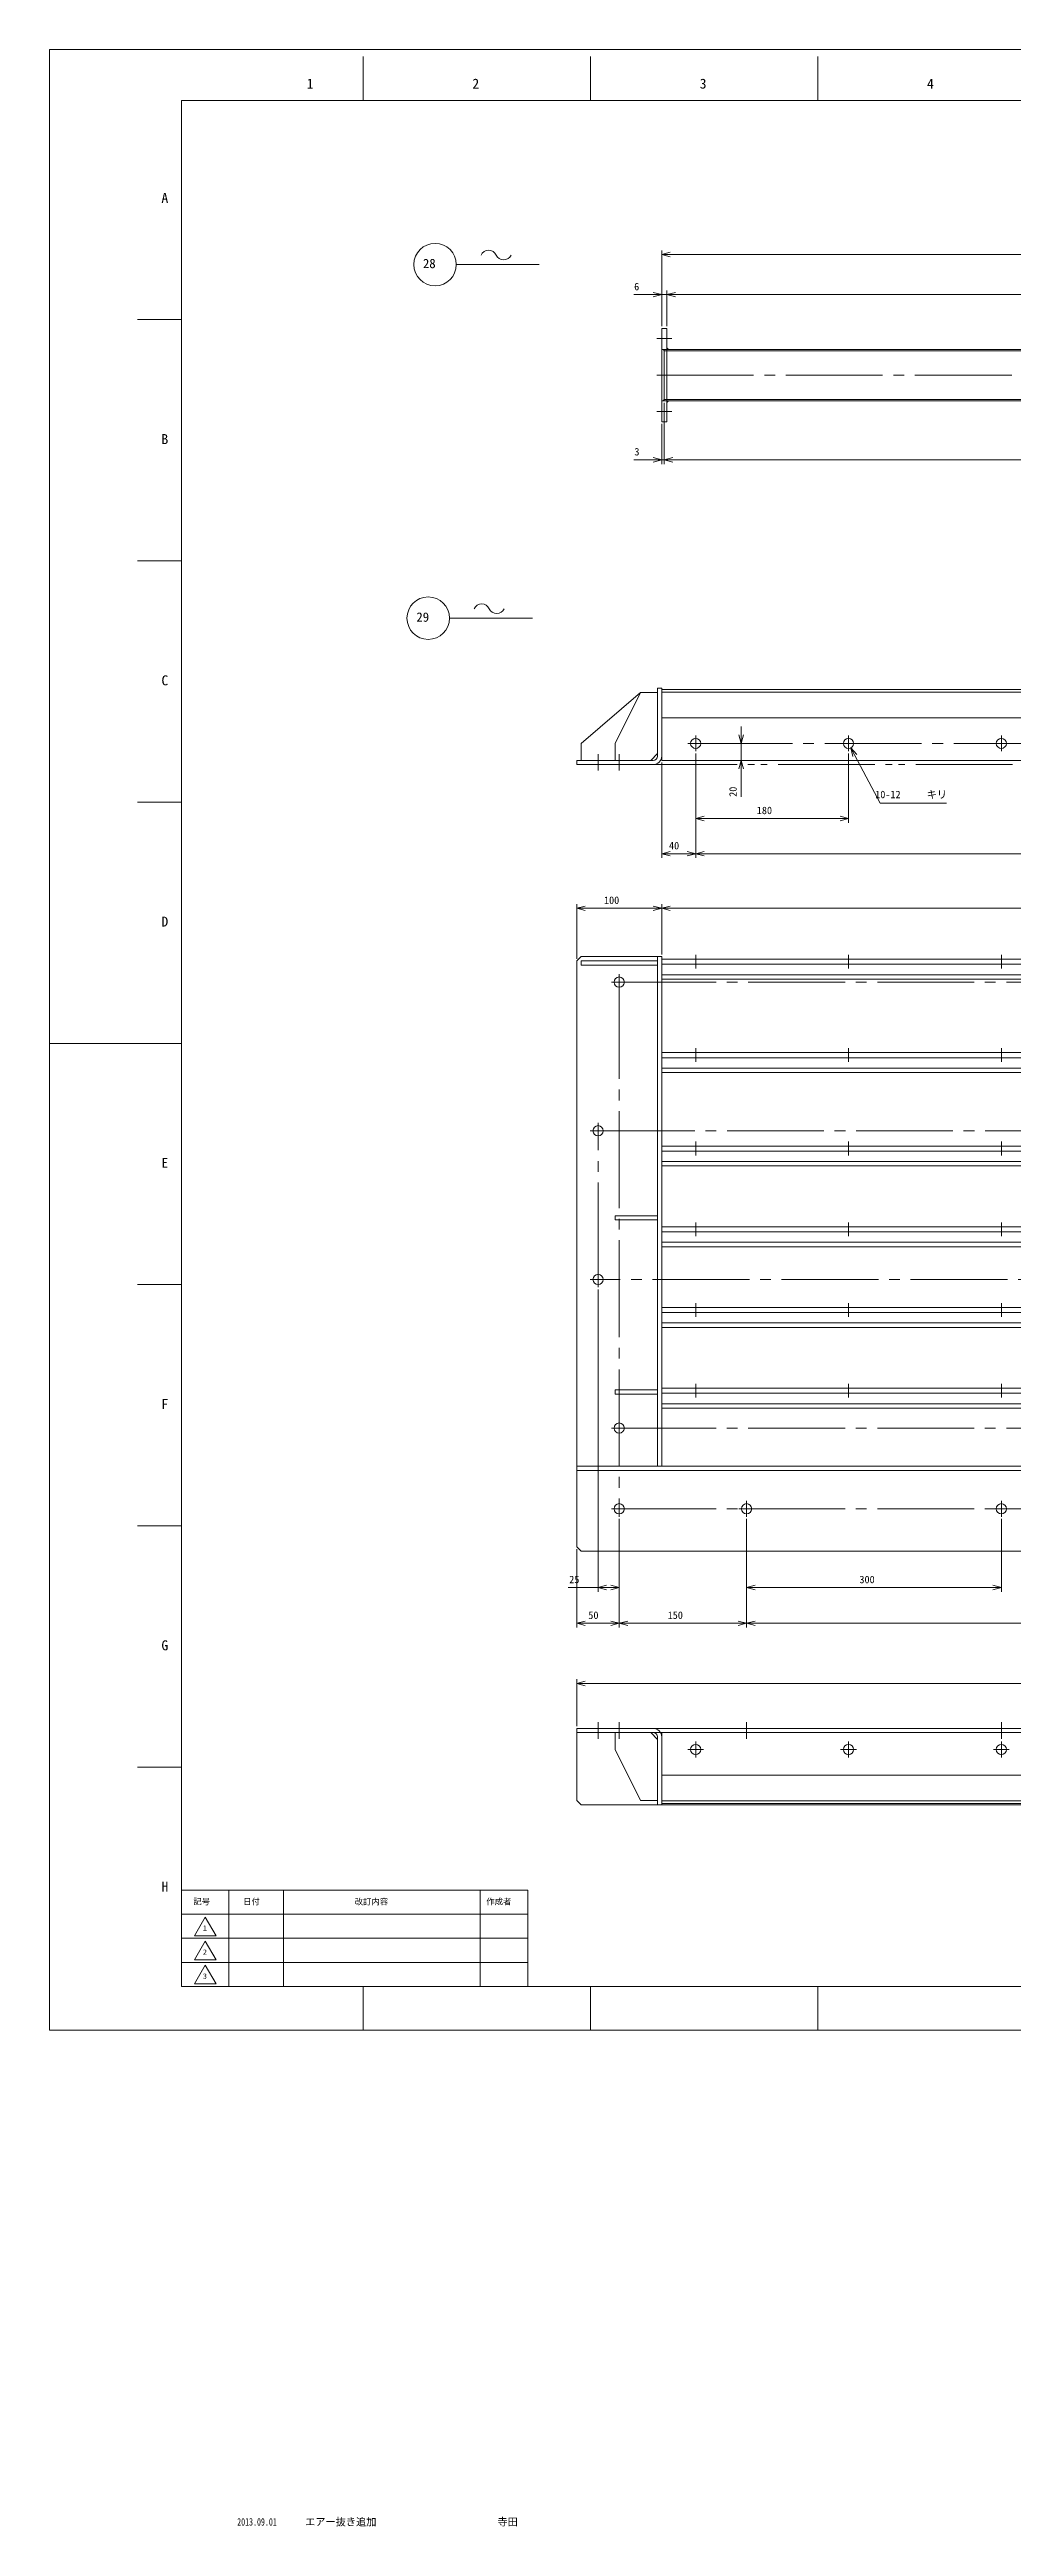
# Model space of a CAD drawing. Units: millimetres at full size. Extents: x -1656 to 1656, y -1766 to 1175.
# Drawn here: x -1656 to -522, y -1740 to 1175 of the extents above; entities that cross this region are included whole.
import ezdxf
from ezdxf.enums import TextEntityAlignment as Align

# ---------------------------------------------------------------- set-up
doc = ezdxf.new("R2010")
doc.units = ezdxf.units.MM
doc.header["$LTSCALE"] = 12.6647
doc.linetypes.add('CHAIN2', pattern=[12, 9, -1, 1, -1])
doc.linetypes.add('DOUBLE_CHAIN2', pattern=[12.8, 9, -1, 0.6, -0.6, 0.6, -1])
for name, color, linetype, lineweight in [('0-0_90_FRAME', 2, 'Continuous', 9), ('0-1_91_BLANK', 6, 'Continuous', 9), ('0-2_08_DIM', 3, 'Continuous', 9), ('0-3_0', 134, 'Continuous', 9), ('0-4_05_CENTER', 2, 'CHAIN2', 9), ('0-5_04_HIDDEN', 7, 'Continuous', 9), ('0-7_06_PHANTOM', 7, 'DOUBLE_CHAIN2', 9)]:
    doc.layers.add(name, color=color, linetype=linetype, lineweight=lineweight)
doc.styles.add('ＭＳ ゴシック', font='')
doc.styles.add('ＭＳ Ｐゴシック', font='')
doc.styles.get('ＭＳ ゴシック').set_extended_font_data('MS Gothic')
doc.styles.get('ＭＳ Ｐゴシック').set_extended_font_data('MS PGothic')

# ---------------------------------------------------------------- blocks, each defined once
blk = doc.blocks.new('p1ba05')
at = {"layer": '0-2_08_DIM'}
for centre, start, end in [((-2.954, 0.285), 24.22764, 155.57578), ((0, 1.621), 204.22764, 335.57578)]:
    blk.add_arc(centre, 1.621, start, end, dxfattribs=at)
blk = doc.blocks.new('AM_BALLOON1')
at = {"layer": '0-2_08_DIM'}
blk.add_circle((0, 0), 5, dxfattribs=at)
blk = doc.blocks.new('_Open30')
at = {"layer": '0-2_08_DIM'}
blk.add_line((0, 0), (-1, 0), dxfattribs=at)
blk.add_lwpolyline([(-1, 0.268), (0, 0), (-1, -0.268)], dxfattribs=at)

msp = doc.modelspace()

# ---------------------------------------------------------------- linework, layer by layer
at = {"layer": '0-0_90_FRAME'}
for p, q in [((-1286.9, 1115.59), (-1286.9, 1167.44)), ((-1019.17, 1115.59), (-1019.17, 1167.44)), ((-751.44, 1115.59), (-751.44, 1167.44)), ((-1501.02, 857.45), (-1552.87, 857.45)), ((-1501.02, 573.46), (-1552.87, 573.46)), ((-1501.02, 289.47), (-1552.87, 289.47)), ((-1501.02, -278.51), (-1552.87, -278.51)), ((-1501.02, -562.5), (-1552.87, -562.5)), ((-1501.02, -846.49), (-1552.87, -846.49)), ((-1286.9, -1156.24), (-1286.9, -1104.63)), ((-1019.17, -1156.24), (-1019.17, -1104.63)), ((-751.44, -1156.24), (-751.44, -1104.63))]:
    msp.add_line(p, q, dxfattribs=at)
at = {"layer": '0-0_90_FRAME', "color": 6}
msp.add_line((-1656.41, 5.48), (-1501.02, 5.48), dxfattribs=at)
at = {"layer": '0-0_90_FRAME', "color": 134}
for p, q in [((-1501.02, -1019.77), (-1093.02, -1019.77)), ((-1445.02, -1104.63), (-1445.02, -991.48)), ((-1381.02, -1104.63), (-1381.02, -991.48)), ((-1149.02, -1104.63), (-1149.02, -991.48)), ((-1501.02, -1048.06), (-1093.02, -1048.06)), ((-1501.02, -1076.34), (-1093.02, -1076.34))]:
    msp.add_line(p, q, dxfattribs=at)
at = {"layer": '0-0_90_FRAME', "color": 6}
msp.add_lwpolyline([(-1501.02, -1104.63), (1604.56, -1104.63), (1604.56, 1115.59), (-1501.02, 1115.59)], close=True, dxfattribs=at)
at = {"layer": '0-0_90_FRAME', "color": 134}
for points in [[(-1501.02, -1104.63), (-1093.02, -1104.63), (-1093.02, -991.48), (-1501.02, -991.48)], [(-1485.75, -1045.05), (-1473.02, -1023), (-1460.29, -1045.05)], [(-1485.75, -1073.34), (-1473.02, -1051.29), (-1460.29, -1073.34)], [(-1485.75, -1101.62), (-1473.02, -1079.58), (-1460.29, -1101.62)]]:
    msp.add_lwpolyline(points, close=True, dxfattribs=at)
at = {"layer": '0-1_91_BLANK'}
msp.add_lwpolyline([(-1656.41, -1156.24), (1656.41, -1156.24), (1656.41, 1175.44), (-1656.41, 1175.44)], close=True, dxfattribs=at)
at = {"layer": '0-2_08_DIM'}
for p, q in [((-935.33, 849.71), (-935.33, 939.06)), ((-925.33, 934.06), (754.68, 934.06)), ((-1177.27, 922.27), (-1079.66, 922.27)), ((-945.33, 886.92), (-968.33, 886.92)), ((-935.33, 849.71), (-935.33, 891.92)), ((-929.33, 886.92), (-935.33, 886.92)), ((-929.33, 849.71), (-929.33, 891.92)), ((-929.33, 849.71), (-929.33, 891.92)), ((-919.33, 886.92), (-909.33, 886.92)), ((-919.33, 886.92), (748.68, 886.92)), ((-932.33, 759.46), (-932.33, 687.47)), ((-932.33, 759.46), (-932.33, 687.47)), ((-935.33, 734.71), (-935.33, 687.47)), ((-945.33, 692.47), (-968.33, 692.47)), ((-932.33, 692.47), (-935.33, 692.47)), ((-922.33, 692.47), (-912.33, 692.47)), ((-922.33, 692.47), (751.68, 692.47)), ((-1185.35, 506), (-1087.74, 506)), ((-935.38, 388.65), (764.62, 388.65)), ((-846.24, 358.65), (-836.92, 358.65)), ((-841.92, 368.65), (-841.92, 378.65)), ((-841.92, 358.65), (-841.92, 338.65)), ((-935.38, 336.15), (-935.38, 223.75)), ((-895.38, 346.81), (-895.38, 223.75)), ((-895.38, 346.81), (-895.38, 265.22)), ((-895.38, 346.81), (-895.38, 223.75)), ((-846.24, 338.65), (-836.92, 338.65)), ((-841.92, 328.65), (-841.92, 295.65)), ((-715.38, 346.81), (-715.38, 265.22)), ((-885.38, 270.22), (-725.38, 270.22)), ((-905.38, 228.75), (-925.38, 228.75)), ((-885.38, 228.75), (714.62, 228.75)), ((-1035.38, 105.14), (-1035.38, 169.46)), ((-945.38, 164.46), (-1025.38, 164.46)), ((-935.38, 110.14), (-935.38, 169.46)), ((-935.38, 110.14), (-935.38, 169.46)), ((-925.38, 164.46), (754.62, 164.46)), ((-1010.38, -284.2), (-1010.38, -640.17)), ((-985.38, -554.2), (-985.38, -682.23)), ((-985.38, -554.2), (-985.38, -640.17)), ((-985.38, -554.2), (-985.38, -682.23)), ((-835.38, -554.2), (-835.38, -682.23)), ((-835.38, -554.2), (-835.38, -640.17)), ((-835.38, -554.2), (-835.38, -682.23)), ((-535.38, -554.2), (-535.38, -640.17)), ((-1035.38, -589.86), (-1035.38, -682.23)), ((-1010.38, -635.17), (-1045.38, -635.17)), ((-995.38, -635.17), (-1000.38, -635.17)), ((-825.38, -635.17), (-545.38, -635.17)), ((-995.38, -677.23), (-1025.38, -677.23)), ((-975.38, -677.23), (-845.38, -677.23)), ((-825.38, -677.23), (654.62, -677.23)), ((-1035.38, -798.36), (-1035.38, -743.14)), ((-1025.38, -748.14), (854.62, -748.14))]:
    msp.add_line(p, q, dxfattribs=at)
msp.add_lwpolyline([(-600.17, 288.27), (-678.27, 288.27), (-707.92, 344.49)], dxfattribs=at)
at = {"layer": '0-3_0'}
for p, q in [((-929.33, 822.46), (758.68, 822.46)), ((-929.33, 761.96), (758.68, 761.96)), ((-940.38, 423.65), (-940.38, 343.65)), ((-940.38, 423.65), (-935.38, 423.65)), ((-935.38, 423.65), (-935.38, 338.65)), ((-935.38, 421.96), (764.62, 421.96)), ((-945.38, 338.65), (-1035.38, 338.65)), ((-1035.38, 333.65), (-1035.38, 338.65)), ((-945.38, 333.65), (-1035.38, 333.65)), ((-935.38, 338.65), (764.62, 338.65)), ((-935.38, 104.64), (764.62, 104.64)), ((-935.38, 98.64), (764.62, 98.64)), ((-935.38, 81.14), (764.63, 81.14)), ((-935.38, -5.36), (764.62, -5.36)), ((-935.38, -11.36), (764.62, -11.36)), ((-935.38, -28.86), (764.63, -28.86)), ((-935.38, -115.36), (764.62, -115.36)), ((-935.38, -121.36), (764.62, -121.36)), ((-935.38, -138.86), (764.63, -138.86)), ((-935.38, -210.36), (764.62, -210.36)), ((-935.38, -216.36), (764.62, -216.36)), ((-935.38, -233.86), (764.63, -233.86)), ((-935.38, -305.36), (764.62, -305.36)), ((-935.38, -311.36), (764.62, -311.36)), ((-935.38, -328.86), (764.63, -328.86)), ((-935.38, -400.36), (764.62, -400.36)), ((-935.38, -406.36), (764.62, -406.36)), ((-935.38, -423.86), (764.62, -423.86)), ((-1035.38, -805.86), (864.62, -805.86))]:
    msp.add_line(p, q, dxfattribs=at)
for points in [[(-935.33, 737.21), (-929.33, 737.21), (-929.33, 847.21), (-935.33, 847.21)], [(-948.38, 338.65), (-1030.38, 338.65), (-1030.38, 358.65), (-960.38, 418.65), (-940.38, 418.65), (-940.38, 346.65)], [(-935.38, 107.64), (-935.38, -492.36), (-1035.38, -492.36), (-1035.38, 102.64), (-1030.38, 107.64)], [(-1035.38, -492.36), (864.62, -492.36), (864.62, -587.36), (859.62, -592.36), (-1030.38, -592.36), (-1035.38, -587.36)], [(-1035.38, -800.86), (864.62, -800.86), (864.62, -885.86), (859.62, -890.86), (-1030.38, -890.86), (-1035.38, -885.86)]]:
    msp.add_lwpolyline(points, close=True, dxfattribs=at)
at = {"layer": '0-3_0', "color": 3}
for points in [[(-932.33, 822.46), (-932.33, 820.96), (-933.83, 822.46)], [(-929.33, 822.46), (-927.33, 822.46), (-929.33, 824.46)], [(-932.33, 761.96), (-932.33, 763.46), (-933.83, 761.96)], [(-929.33, 761.96), (-927.33, 761.96), (-929.33, 759.96)]]:
    msp.add_lwpolyline(points, close=True, dxfattribs=at)
at = {"layer": '0-3_0'}
for centre in [(-895.38, 358.65), (-715.38, 358.65), (-535.38, 358.65), (-985.38, 77.64), (-1010.38, -97.36), (-1010.38, -272.36), (-985.38, -447.36), (-985.38, -542.36), (-835.38, -542.36), (-535.38, -542.36)]:
    msp.add_circle(centre, 6, dxfattribs=at)
for radius in [10, 5]:
    msp.add_arc((-945.38, 343.65), radius, 270, 0, dxfattribs=at)
at = {"layer": '0-4_05_CENTER'}
for p, q in [((-941.12, 835.21), (-923.64, 835.21)), ((-941.12, 792.21), (770.36, 792.21)), ((-941.07, 749.21), (-923.59, 749.21)), ((-904.72, 358.65), (-886.04, 358.65)), ((-895.38, 349.31), (-895.38, 367.99)), ((-895.38, 358.65), (724.62, 358.65)), ((-724.72, 358.65), (-706.04, 358.65)), ((-715.38, 349.31), (-715.38, 367.99)), ((-544.72, 358.65), (-526.04, 358.65)), ((-535.38, 349.31), (-535.38, 367.99)), ((-1010.38, 326.55), (-1010.38, 345.84)), ((-985.38, 326.55), (-985.38, 345.84)), ((-895.38, 109.79), (-895.38, 93.58)), ((-715.38, 109.79), (-715.38, 93.58)), ((-535.38, 109.79), (-535.38, 93.58)), ((-994.72, 77.64), (-976.04, 77.64)), ((-985.38, 68.3), (-985.38, 86.98)), ((-985.38, 77.64), (814.62, 77.64)), ((-895.38, -0.21), (-895.38, -16.42)), ((-715.38, -0.21), (-715.38, -16.42)), ((-535.38, -0.21), (-535.38, -16.42)), ((-1019.72, -97.36), (-1001.04, -97.36)), ((-1010.38, -106.7), (-1010.38, -88.02)), ((-895.38, -110.21), (-895.38, -126.42)), ((-715.38, -110.21), (-715.38, -126.42)), ((-535.38, -110.21), (-535.38, -126.42)), ((-895.38, -205.21), (-895.38, -221.42)), ((-715.38, -205.21), (-715.38, -221.42)), ((-535.38, -205.21), (-535.38, -221.42)), ((-1019.72, -272.36), (-1001.04, -272.36)), ((-1010.38, -281.7), (-1010.38, -263.02)), ((-895.38, -300.21), (-895.38, -316.42)), ((-715.38, -300.21), (-715.38, -316.42)), ((-535.38, -300.21), (-535.38, -316.42)), ((-895.38, -395.21), (-895.38, -411.42)), ((-715.38, -395.21), (-715.38, -411.42)), ((-535.38, -395.21), (-535.38, -411.42)), ((-994.72, -447.36), (-976.04, -447.36)), ((-985.38, -456.7), (-985.38, -438.02)), ((-985.38, -447.36), (814.62, -447.36)), ((-994.72, -542.36), (-976.04, -542.36)), ((-985.38, -551.7), (-985.38, -533.02)), ((-844.72, -542.36), (-826.04, -542.36)), ((-835.38, -551.7), (-835.38, -533.02)), ((-544.72, -542.36), (-526.04, -542.36)), ((-535.38, -551.7), (-535.38, -533.02)), ((-1010.38, -793.76), (-1010.38, -813.05)), ((-985.38, -793.76), (-985.38, -813.05)), ((-835.38, -793.76), (-835.38, -813.05)), ((-535.38, -793.76), (-535.38, -813.05)), ((-904.72, -825.86), (-886.04, -825.86)), ((-895.38, -816.52), (-895.38, -835.2)), ((-724.72, -825.86), (-706.04, -825.86)), ((-715.38, -816.52), (-715.38, -835.2)), ((-544.72, -825.86), (-526.04, -825.86)), ((-535.38, -816.52), (-535.38, -835.2))]:
    msp.add_line(p, q, dxfattribs=at)
msp.add_lwpolyline([(-985.38, 77.64), (-985.38, -542.36), (814.62, -542.36), (814.62, 77.64)], dxfattribs=at)
msp.add_lwpolyline([(839.57, -272.36), (-1010.38, -272.36), (-1010.38, -97.36), (839.57, -97.36)], close=True, dxfattribs=at)
at = {"layer": '0-5_04_HIDDEN'}
for p, q in [((-935.33, 822.46), (-929.33, 822.46)), ((-932.33, 822.46), (-932.33, 761.96)), ((-932.33, 820.81), (761.68, 820.81)), ((-935.33, 761.96), (-929.33, 761.96)), ((-932.33, 763.61), (761.68, 763.61)), ((-960.38, 418.65), (-990.38, 358.65)), ((-935.38, 418.91), (764.62, 418.91)), ((-990.38, 338.65), (-990.38, 358.65)), ((-940.38, 107.64), (-940.38, -492.36)), ((-935.38, 86.34), (764.62, 86.34)), ((-935.38, -23.66), (764.62, -23.66)), ((-935.38, -133.66), (764.62, -133.66)), ((-935.38, -228.66), (764.62, -228.66)), ((-935.38, -323.66), (764.62, -323.66)), ((-935.38, -418.66), (764.62, -418.66)), ((-1035.38, -497.36), (864.62, -497.36)), ((-945.38, -800.86), (-1035.38, -800.86)), ((-1035.38, -800.86), (-1035.38, -805.86)), ((-945.38, -805.86), (-1035.38, -805.86)), ((-990.38, -805.86), (-990.38, -825.86)), ((-940.38, -813.86), (-948.38, -805.86)), ((-940.38, -890.86), (-940.38, -810.86)), ((-935.38, -890.86), (-935.38, -805.86)), ((-935.38, -805.86), (764.62, -805.86)), ((-960.38, -885.86), (-990.38, -825.86)), ((-960.38, -885.86), (-940.38, -885.86)), ((-940.38, -890.86), (-935.38, -890.86)), ((-935.38, -886.12), (764.62, -886.12)), ((-935.38, -889.17), (764.62, -889.17))]:
    msp.add_line(p, q, dxfattribs=at)
at = {"layer": '0-5_04_HIDDEN', "color": 3}
msp.add_line((-935.38, -855.86), (764.62, -855.86), dxfattribs=at)
at = {"layer": '0-5_04_HIDDEN'}
for points in [[(-940.38, 102.64), (-940.38, 97.64), (-1030.38, 97.64), (-1030.38, 102.64)], [(-940.38, -197.36), (-940.38, -202.36), (-990.38, -202.36), (-990.38, -197.36)], [(-940.38, -402.36), (-940.38, -407.36), (-990.38, -407.36), (-990.38, -402.36)]]:
    msp.add_lwpolyline(points, close=True, dxfattribs=at)
for centre in [(-895.38, -825.86), (-715.38, -825.86), (-535.38, -825.86)]:
    msp.add_circle(centre, 6, dxfattribs=at)
for radius in [10, 5]:
    msp.add_arc((-945.38, -810.86), radius, 0, 90, dxfattribs=at)
at = {"layer": '0-7_06_PHANTOM'}
msp.add_line((774.62, 333.65), (-945.38, 333.65), dxfattribs=at)

# ---------------------------------------------------------------- block references
at = {"layer": '0-2_08_DIM'}
for name, p, xscale, yscale in [('AM_BALLOON1', (-1202.3, 922.3), 5, 5), ('p1ba05', (-1121.62, 927.74), 6, 6), ('_Open30', (-935.33, 886.92), 10, 10), ('_Open30', (-935.33, 692.47), 10, 10), ('AM_BALLOON1', (-1210.38, 506.03), 5, 5), ('p1ba05', (-1129.7, 511.47), 6, 6), ('_Open30', (-715.38, 270.22), 10, 10), ('_Open30', (-895.38, 228.75), 10, 10), ('_Open30', (-935.38, 164.46), 10, 10), ('_Open30', (-985.38, -635.17), 10, 10), ('_Open30', (-535.38, -635.17), 10, 10), ('_Open30', (-985.38, -677.23), 10, 10), ('_Open30', (-835.38, -677.23), 10, 10)]:
    msp.add_blockref(name, p, dxfattribs=dict(at, xscale=xscale, yscale=yscale))
at = {"layer": '0-2_08_DIM', "xscale": 10, "yscale": 10}
for p, rotation in [((-935.33, 934.06), 180), ((-929.33, 886.92), 180), ((-929.33, 886.92), 180), ((-932.33, 692.47), 180), ((-932.33, 692.47), 180), ((-841.92, 358.65), 270), ((-712.58, 353.34), 117.80349), ((-841.92, 338.65), 90), ((-895.38, 270.22), 180), ((-935.38, 228.75), 180), ((-895.38, 228.75), 180), ((-1035.38, 164.46), 180), ((-935.38, 164.46), 180), ((-1010.38, -635.17), 180), ((-835.38, -635.17), 180), ((-1035.38, -677.23), 180), ((-985.38, -677.23), 180), ((-835.38, -677.23), 180), ((-1035.38, -748.14), 180)]:
    msp.add_blockref('_Open30', p, dxfattribs=dict(at, rotation=rotation))

# ---------------------------------------------------------------- texts
at = {"layer": '0-0_90_FRAME', "color": 134}
for s, height, style, p in [('1', 11.73, 'ＭＳ ゴシック', (-1353.57, 1125.92)), ('2', 11.73, 'ＭＳ ゴシック', (-1158.37, 1125.92)), ('3', 11.73, 'ＭＳ ゴシック', (-890.64, 1125.92)), ('4', 11.73, 'ＭＳ ゴシック', (-622.9, 1125.92)), ('A', 11.73, 'ＭＳ ゴシック', (-1524.58, 991.45)), ('B', 11.73, 'ＭＳ ゴシック', (-1524.58, 707.46)), ('C', 11.73, 'ＭＳ ゴシック', (-1524.58, 423.47)), ('D', 11.73, 'ＭＳ ゴシック', (-1524.58, 139.48)), ('E', 11.73, 'ＭＳ ゴシック', (-1524.58, -144.51)), ('F', 11.73, 'ＭＳ ゴシック', (-1524.58, -428.5)), ('G', 11.73, 'ＭＳ ゴシック', (-1524.58, -712.49)), ('H', 11.73, 'ＭＳ ゴシック', (-1524.58, -996.48)), ('記号', 7.038, 'ＭＳ Ｐゴシック', (-1486.99, -1010.43)), ('日付', 7.038, 'ＭＳ Ｐゴシック', (-1428.36, -1010.43)), ('改訂内容', 7.038, 'ＭＳ Ｐゴシック', (-1296.95, -1010.59)), ('作成者', 7.038, 'ＭＳ Ｐゴシック', (-1141.97, -1010.43)), ('1', 6.22, 'ＭＳ ゴシック', (-1475.78, -1040.94)), ('2', 6.22, 'ＭＳ ゴシック', (-1475.78, -1069.23)), ('3', 6.22, 'ＭＳ ゴシック', (-1475.78, -1097.51))]:
    msp.add_text(s, height=height, dxfattribs=dict(at, style=style)).set_placement(p, align=Align.BOTTOM_LEFT)
at = {"layer": '0-0_90_FRAME', "color": 3, "style": 'ＭＳ ゴシック', "width": 0.65}
msp.add_text('2013.09.01', height=8.798, dxfattribs=at).set_placement((-1435.38, -1742.06), align=Align.BOTTOM_LEFT)
at = {"layer": '0-0_90_FRAME', "color": 3, "style": 'ＭＳ ゴシック'}
for s, p in [('エアー抜き追加', (-1355.42, -1742.06)), ('寺田', (-1128.87, -1742.06))]:
    msp.add_text(s, height=8.798, dxfattribs=at).set_placement(p, align=Align.BOTTOM_LEFT)
at = {"layer": '0-2_08_DIM'}
for s, height, style, p in [('6', 8.8, 'ＭＳ ゴシック', (-967.83, 889.42)), ('3', 8.8, 'ＭＳ ゴシック', (-967.54, 694.97)), ('10-12', 8.798, 'ＭＳ ゴシック', (-683.91, 291.46)), ('キリ', 8.798, 'ＭＳ Ｐゴシック', (-623.34, 291.46)), ('180', 8.798, 'ＭＳ ゴシック', (-823.38, 272.72)), ('40', 8.798, 'ＭＳ ゴシック', (-926.81, 231.25)), ('100', 8.798, 'ＭＳ ゴシック', (-1003.38, 166.96)), ('25', 8.798, 'ＭＳ ゴシック', (-1044.31, -632.67)), ('300', 8.798, 'ＭＳ ゴシック', (-702.52, -632.67)), ('50', 8.798, 'ＭＳ ゴシック', (-1021.81, -674.73)), ('150', 8.798, 'ＭＳ ゴシック', (-928.38, -674.73))]:
    msp.add_text(s, height=height, dxfattribs=dict(at, style=style)).set_placement(p, align=Align.BOTTOM_LEFT)
at = {"layer": '0-2_08_DIM', "style": 'ＭＳ ゴシック'}
msp.add_text('20', height=8.798, rotation=90, dxfattribs=at).set_placement((-844.42, 295.72), align=Align.BOTTOM_LEFT)
at = {"layer": '0-3_0', "style": 'ＭＳ ゴシック'}
for s, p in [('28', (-1216.59, 914.8)), ('29', (-1224.31, 498.53))]:
    msp.add_text(s, height=11, dxfattribs=at).set_placement(p, align=Align.BOTTOM_LEFT)

doc.saveas('drawing.dxf')
